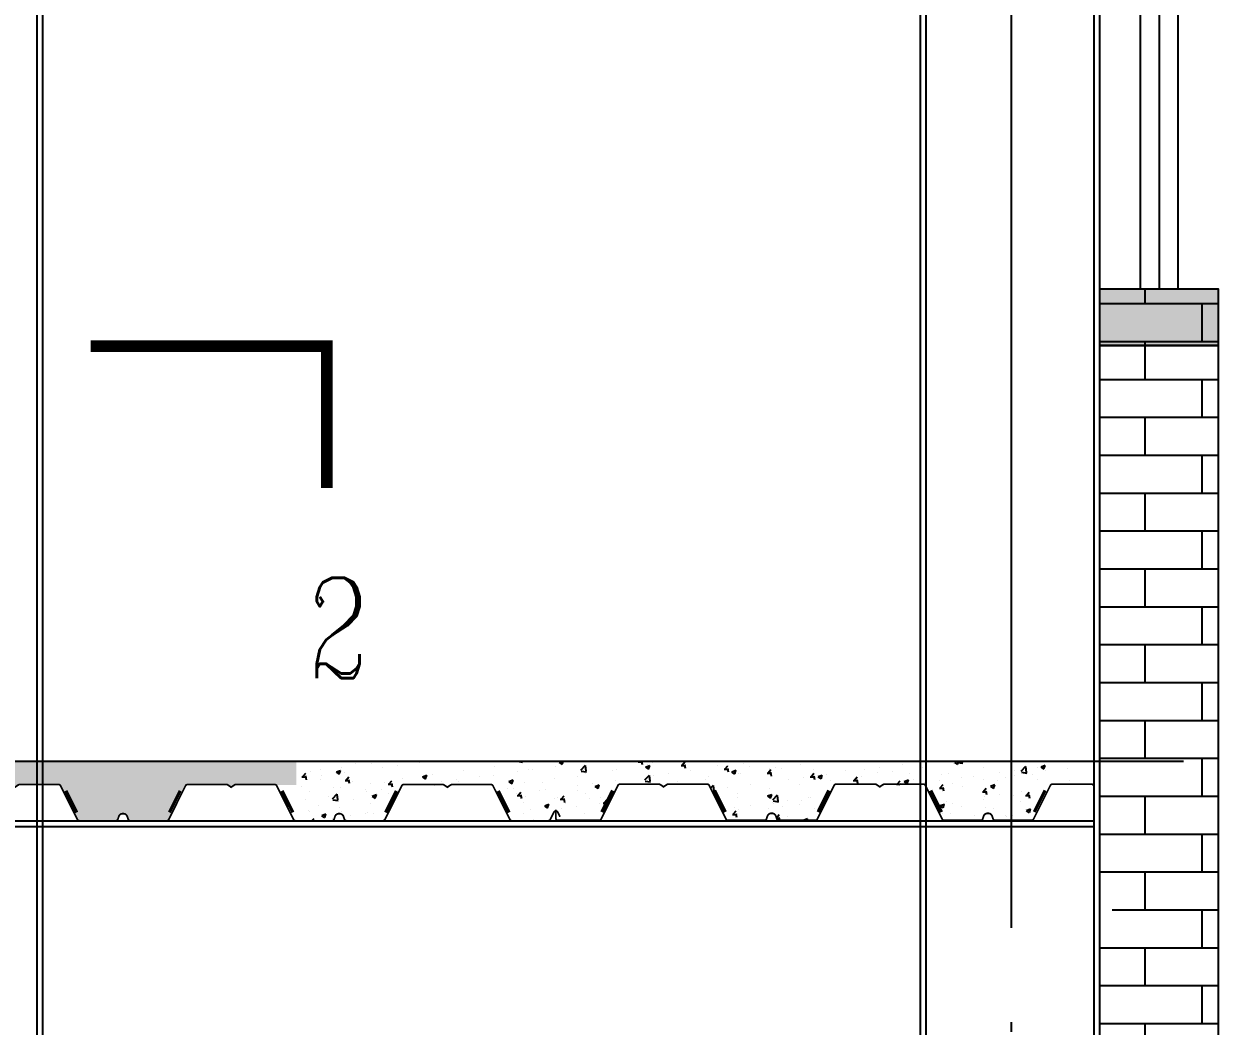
# Model space of a CAD drawing. Extents: x -89996 to 1006241, y -2176 to 440573.
# Drawn here: x 788530 to 791057, y 257156 to 259276 of the extents above; entities that cross this region are included whole.
import ezdxf

# ---------------------------------------------------------------- set-up
doc = ezdxf.new("R2010")
doc.units = 0
doc.header["$LTSCALE"] = 1000
doc.header["$MEASUREMENT"] = 0
doc.linetypes.add('DOTE', pattern=[2.42, 2, -0.2, 0.02, -0.2])
for name, color, linetype in [('BOLT', 251, 'Continuous'), ('DIM_SYMB', 3, 'Continuous'), ('DOTE', 1, 'DOTE'), ('FZX', 31, 'Continuous'), ('GZ', 50, 'Continuous'), ('MC', 132, 'Continuous'), ('PUB_HATCH', 8, 'Continuous'), ('PUB_TEXT', 7, 'Continuous'), ('PUB_TITLE', 4, 'Continuous'), ('S', 2, 'Continuous')]:
    doc.layers.add(name, color=color, linetype=linetype)
doc.styles.add('_TCH_LABEL', font='COMPLEX', dxfattribs={"bigfont": 'GBCBIG'})

# ---------------------------------------------------------------- blocks, each defined once
blk = doc.blocks.new('A$C0E672D9D')
at = {"layer": 'S', "const_width": 37.5}
blk.add_lwpolyline([(13831, 244), (13831, 64, -0.414214), (13786, 19), (12914, 19, -0.284079), (12873, 44), (12516, 759, 0.284079), (12475, 784), (11646, 784, 0.149964), (11621, 776), (11551, 728), (11481, 776, 0.149964), (11455, 784), (10626, 784, 0.284079), (10586, 759), (10228, 44, -0.284079), (10188, 19), (9416, 19, -0.323165), (9373, 50), (9354, 107, 0.323165), (9269, 169), (9258, 169, 0.323165), (9173, 107), (9154, 50, -0.323165), (9111, 19), (8339, 19, -0.284079), (8298, 44), (7941, 759, 0.284079), (7900, 784), (7071, 784, 0.149964), (7046, 776), (6976, 728), (6906, 776, 0.149964), (6880, 784), (6051, 784, 0.284079), (6011, 759), (5653, 44, -0.284079), (5613, 19), (4841, 19, -0.323165), (4798, 50), (4779, 107, 0.323165), (4694, 169), (4683, 169, 0.323165), (4598, 107), (4579, 50, -0.323165), (4536, 19), (3764, 19, -0.284079), (3723, 44), (3366, 759, 0.284079), (3325, 784), (2496, 784, 0.149964), (2471, 776), (2401, 728), (2331, 776, 0.149964), (2305, 784), (1476, 784, 0.284079), (1436, 759), (1078, 44, -0.284079), (1038, 19), (265, 19, -0.284079), (224, 44), (146, 200, 0.620038), (66, 200), (17, 101)], format="xyb", dxfattribs=at)
at = {"layer": 'S', "const_width": 67.5}
for points in [[(1323, 652), (1094, 195)], [(3479, 652), (3707, 195)], [(5898, 652), (5669, 195)], [(8054, 652), (8282, 195)], [(10473, 652), (10244, 195)], [(12629, 652), (12857, 195)]]:
    blk.add_lwpolyline(points, dxfattribs=at)

msp = doc.modelspace()

# ---------------------------------------------------------------- hatches: boundary and pattern name
h = msp.add_hatch()
h.set_pattern_fill('AR-CONC', color=9, scale=50)
h.set_pattern_definition([(50, (-76199.75, -61050.295), (91.0923345, -7.969543), [9.525, -104.775]), (355, (-76199.75, -61050.295), (-17.621413, 95.528321), [7.62, -83.82]), (100.451, (-76192.16, -61050.96), (73.471251, 87.558344), [8.095, -89.045]), (46.1842, (-76199.75, -61024.9), (135.53952, -21.021164), [14.2875, -157.1625]), (96.6356, (-76188.46, -61026.65), (118.702117, 123.712778), [12.1425, -133.5675]), (351.184, (-76199.75, -61024.9), (118.702303, 123.712559), [11.43, -125.73]), (21, (-76187.05, -61031.245), (75.80744, -51.132759), [9.525, -104.775]), (326, (-76187.05, -61031.245), (30.901014, 92.093983), [7.62, -83.82]), (71.4514, (-76180.735, -61035.51), (106.708245, 40.961429), [8.095, -89.045]), (37.5, (-76199.753, -61050.295), (1.5443016, 42.2775194), [0, -82.804, 0, -85.09, 0, -84.1375]), (7.5, (-76199.753, -61050.295), (33.4098313, 50.0902874), [0, -48.514, 0, -80.899, 0, -32.0675]), (327.5, (-76228.074, -61050.295), (67.7952976, -2.864372), [0, -31.75, 0, -99.06, 0, -131.445]), (317.5, (-76240.774, -61050.295), (74.0645907, 12.7132455), [0, -41.275, 0, -65.786, 0, -93.345])])
edge = h.paths.add_edge_path()
edge.add_arc((788741.37, 257596.08), 9, 354.18243, 450)
edge.add_line((788741.37, 257605.08), (788740.32, 257605.08))
edge.add_arc((788740.32, 257596.08), 9, 90, 161.63608)
edge.add_line((788731.78, 257598.92), (788729.87, 257593.16))
edge.add_arc((788725.6, 257594.58), 4.5, 270, 341.63608, ccw=False)
edge.add_line((788725.6, 257590.08), (788648.38, 257590.08))
edge.add_arc((788648.38, 257594.58), 4.5, 206.56505, 270.02168, ccw=False)
edge.add_line((788644.35, 257592.57), (788608.59, 257664.09))
edge.add_arc((788604.57, 257662.08), 4.5, 26.56505, 90)
edge.add_line((788604.57, 257666.58), (788520.26, 257666.58))
edge.add_line((788520.26, 257666.58), (788512.1, 257661.05))
edge.add_line((788512.1, 257661.05), (788503.94, 257666.58))
edge.add_line((788503.94, 257666.58), (788419.63, 257666.58))
edge.add_arc((788419.63, 257662.08), 4.5, 90, 153.43495)
edge.add_line((788415.6, 257664.09), (788379.84, 257592.57))
edge.add_arc((788375.82, 257594.58), 4.5, 270, 333.43495, ccw=False)
edge.add_line((788375.82, 257590.08), (788190.9, 257590.08))
edge.add_arc((788190.9, 257594.58), 4.5, 206.56505, 270.02278, ccw=False)
edge.add_line((788186.87, 257592.57), (788151.11, 257664.09))
edge.add_arc((788147.08, 257662.08), 4.5, 26.56505, 90)
edge.add_line((788147.08, 257666.58), (788062.78, 257666.58))
edge.add_line((788062.78, 257666.58), (788054.62, 257661.05))
edge.add_line((788054.62, 257661.05), (788046.46, 257666.58))
edge.add_line((788046.46, 257666.58), (787962.15, 257666.58))
edge.add_arc((787962.15, 257662.08), 4.5, 90, 153.43495)
edge.add_line((787958.12, 257664.09), (787922.36, 257592.57))
edge.add_arc((787918.33, 257594.58), 4.5, 270, 333.43495, ccw=False)
edge.add_line((787918.33, 257590.08), (787841.12, 257590.08))
edge.add_arc((787839.77, 257594.38), 4.5, 169.86111, 287.33565, ccw=False)
edge.add_arc((787826.39, 257596.08), 9, 354.18243, 450)
edge.add_line((787826.39, 257605.08), (787825.34, 257605.08))
edge.add_arc((787825.34, 257596.08), 9, 90, 161.63608)
edge.add_line((787816.8, 257598.92), (787814.89, 257593.16))
edge.add_arc((787810.62, 257594.58), 4.5, 270, 341.63608, ccw=False)
edge.add_line((787810.62, 257590.08), (787733.4, 257590.08))
edge.add_arc((787733.4, 257594.58), 4.5, 206.56505, 270.02484, ccw=False)
edge.add_line((787729.37, 257592.57), (787693.61, 257664.09))
edge.add_arc((787689.58, 257662.08), 4.5, 26.56505, 90)
edge.add_line((787689.58, 257666.58), (787605.28, 257666.58))
edge.add_line((787605.28, 257666.58), (787597.12, 257661.05))
edge.add_line((787597.12, 257661.05), (787588.96, 257666.58))
edge.add_line((787588.96, 257666.58), (787504.65, 257666.58))
edge.add_arc((787504.65, 257662.08), 4.5, 90, 153.43495)
edge.add_line((787500.62, 257664.09), (787464.86, 257592.57))
edge.add_arc((787460.83, 257594.58), 4.5, 270, 333.43495, ccw=False)
edge.add_line((787460.83, 257590.08), (787383.62, 257590.08))
edge.add_arc((787382.27, 257594.38), 4.5, 169.86048, 287.33774, ccw=False)
edge.add_arc((787368.89, 257596.08), 9, 354.18243, 450)
edge.add_line((787368.89, 257605.08), (787367.84, 257605.08))
edge.add_arc((787367.84, 257596.08), 9, 90, 161.63608)
edge.add_line((787359.3, 257598.92), (787357.39, 257593.16))
edge.add_arc((787353.12, 257594.58), 4.5, 270, 341.63608, ccw=False)
edge.add_line((787353.12, 257590.08), (787275.9, 257590.08))
edge.add_arc((787275.9, 257594.58), 4.5, 206.56505, 270.02678, ccw=False)
edge.add_line((787271.87, 257592.57), (787236.11, 257664.09))
edge.add_arc((787232.08, 257662.08), 4.5, 26.56505, 90)
edge.add_line((787232.08, 257666.58), (787147.78, 257666.58))
edge.add_line((787147.78, 257666.58), (787139.62, 257661.05))
edge.add_line((787139.62, 257661.05), (787131.46, 257666.58))
edge.add_line((787131.46, 257666.58), (787047.15, 257666.58))
edge.add_arc((787047.15, 257662.08), 4.5, 90, 153.43495)
edge.add_line((787043.12, 257664.09), (787007.36, 257592.57))
edge.add_arc((787003.33, 257594.58), 4.5, 270, 333.43495, ccw=False)
edge.add_line((787003.33, 257590.08), (786818.42, 257590.08))
edge.add_arc((786818.42, 257594.58), 4.5, 206.56505, 270.02849, ccw=False)
edge.add_line((786814.39, 257592.57), (786778.63, 257664.09))
edge.add_arc((786774.6, 257662.08), 4.5, 26.56505, 90)
edge.add_line((786774.6, 257666.58), (786690.3, 257666.58))
edge.add_line((786690.3, 257666.58), (786682.13, 257661.05))
edge.add_line((786682.13, 257661.05), (786673.97, 257666.58))
edge.add_line((786673.97, 257666.58), (786589.67, 257666.58))
edge.add_arc((786589.67, 257662.08), 4.5, 90, 153.43495)
edge.add_line((786585.64, 257664.09), (786549.88, 257592.57))
edge.add_arc((786545.85, 257594.58), 4.5, 270, 333.43495, ccw=False)
edge.add_line((786545.85, 257590.08), (786468.63, 257590.08))
edge.add_arc((786467.29, 257594.38), 4.5, 169.85888, 287.34305, ccw=False)
edge.add_arc((786453.91, 257596.08), 9, 354.18243, 450)
edge.add_line((786453.91, 257605.08), (786452.86, 257605.08))
edge.add_arc((786452.86, 257596.08), 9, 90, 161.63608)
edge.add_line((786444.32, 257598.92), (786442.41, 257593.16))
edge.add_arc((786438.14, 257594.58), 4.5, 270, 341.63608, ccw=False)
edge.add_line((786438.14, 257590.08), (786360.92, 257590.08))
edge.add_arc((786360.92, 257594.58), 4.5, 206.56505, 270.03176, ccw=False)
edge.add_line((786356.89, 257592.57), (786321.13, 257664.09))
edge.add_arc((786317.1, 257662.08), 4.5, 26.56505, 90)
edge.add_line((786317.1, 257666.58), (786232.8, 257666.58))
edge.add_line((786232.8, 257666.58), (786224.63, 257661.05))
edge.add_line((786224.63, 257661.05), (786216.47, 257666.58))
edge.add_line((786216.47, 257666.58), (786132.17, 257666.58))
edge.add_arc((786132.17, 257662.08), 4.5, 90, 153.43495)
edge.add_line((786128.14, 257664.09), (786092.38, 257592.57))
edge.add_arc((786088.35, 257594.58), 4.5, 270, 333.43495, ccw=False)
edge.add_line((786088.35, 257590.08), (786011.13, 257590.08))
edge.add_arc((786009.79, 257594.38), 4.5, 169.85783, 287.3465, ccw=False)
edge.add_arc((785996.41, 257596.08), 9, 354.18243, 450)
edge.add_line((785996.41, 257605.08), (785995.36, 257605.08))
edge.add_arc((785995.36, 257596.08), 9, 90, 161.63608)
edge.add_line((785986.82, 257598.92), (785984.91, 257593.16))
edge.add_arc((785980.64, 257594.58), 4.5, 270, 341.63608, ccw=False)
edge.add_line((785980.64, 257590.08), (785903.42, 257590.08))
edge.add_arc((785903.42, 257594.58), 4.5, 206.56505, 270.03502, ccw=False)
edge.add_line((785899.39, 257592.57), (785863.63, 257664.09))
edge.add_arc((785859.6, 257662.08), 4.5, 26.56505, 90)
edge.add_line((785859.6, 257666.58), (785775.3, 257666.58))
edge.add_line((785775.3, 257666.58), (785767.13, 257661.05))
edge.add_line((785767.13, 257661.05), (785758.97, 257666.58))
edge.add_line((785758.97, 257666.58), (785674.67, 257666.58))
edge.add_arc((785674.67, 257662.08), 4.5, 90, 153.43495)
edge.add_line((785670.64, 257664.09), (785634.88, 257592.57))
edge.add_arc((785630.85, 257594.58), 4.5, 270, 333.43495, ccw=False)
edge.add_line((785630.85, 257590.08), (785445.94, 257590.08))
edge.add_arc((785445.93, 257594.58), 4.5, 206.56505, 270.038, ccw=False)
edge.add_line((785441.91, 257592.57), (785406.15, 257664.09))
edge.add_arc((785402.12, 257662.08), 4.5, 26.56505, 90)
edge.add_line((785402.12, 257666.58), (785317.81, 257666.58))
edge.add_line((785317.81, 257666.58), (785309.65, 257661.05))
edge.add_line((785309.65, 257661.05), (785301.49, 257666.58))
edge.add_line((785301.49, 257666.58), (785217.18, 257666.58))
edge.add_arc((785217.18, 257662.08), 4.5, 90, 153.43495)
edge.add_line((785213.16, 257664.09), (785177.4, 257592.57))
edge.add_arc((785173.37, 257594.58), 4.5, 270, 333.43495, ccw=False)
edge.add_line((785173.37, 257590.08), (785096.15, 257590.08))
edge.add_arc((785094.81, 257594.38), 4.5, 169.85496, 287.356, ccw=False)
edge.add_arc((785081.43, 257596.08), 9, 354.18243, 450)
edge.add_line((785081.43, 257605.08), (785080.38, 257605.08))
edge.add_arc((785080.38, 257596.08), 9, 90, 161.63608)
edge.add_line((785071.84, 257598.92), (785069.93, 257593.16))
edge.add_arc((785065.66, 257594.58), 4.5, 270, 341.63608, ccw=False)
edge.add_line((785065.66, 257590.08), (784988.44, 257590.08))
edge.add_arc((784988.43, 257594.58), 4.5, 206.56505, 270.04405, ccw=False)
edge.add_line((784984.41, 257592.57), (784948.65, 257664.09))
edge.add_arc((784944.62, 257662.08), 4.5, 26.56505, 90)
edge.add_line((784944.62, 257666.58), (784860.31, 257666.58))
edge.add_line((784860.31, 257666.58), (784852.15, 257661.05))
edge.add_line((784852.15, 257661.05), (784843.99, 257666.58))
edge.add_line((784843.99, 257666.58), (784759.68, 257666.58))
edge.add_arc((784759.68, 257662.08), 4.5, 90, 153.43495)
edge.add_line((784755.66, 257664.09), (784719.9, 257592.57))
edge.add_arc((784715.87, 257594.58), 4.5, 270, 333.43495, ccw=False)
edge.add_line((784715.87, 257590.08), (784638.65, 257590.08))
edge.add_arc((784637.31, 257594.38), 4.5, 169.85291, 287.36279, ccw=False)
edge.add_arc((784623.93, 257596.08), 9, 354.18243, 450)
edge.add_line((784623.93, 257605.08), (784622.88, 257605.08))
edge.add_arc((784622.88, 257596.08), 9, 90, 161.63608)
edge.add_line((784614.34, 257598.92), (784612.43, 257593.16))
edge.add_arc((784608.16, 257594.58), 4.5, 270, 341.63608, ccw=False)
edge.add_line((784608.16, 257590.08), (784530.94, 257590.08))
edge.add_arc((784530.93, 257594.58), 4.5, 206.56505, 270.05057, ccw=False)
edge.add_line((784526.91, 257592.57), (784491.15, 257664.09))
edge.add_arc((784487.12, 257662.08), 4.5, 26.56505, 90)
edge.add_line((784487.12, 257666.58), (784402.81, 257666.58))
edge.add_line((784402.81, 257666.58), (784394.65, 257661.05))
edge.add_line((784394.65, 257661.05), (784386.49, 257666.58))
edge.add_line((784386.49, 257666.58), (784302.18, 257666.58))
edge.add_arc((784302.18, 257662.08), 4.5, 90, 153.43495)
edge.add_line((784298.16, 257664.09), (784262.4, 257592.57))
edge.add_arc((784258.37, 257594.58), 4.5, 270, 333.43495, ccw=False)
edge.add_line((784258.37, 257590.08), (784154.44, 257589.98))
edge.add_line((784154.44, 257589.98), (784154.8, 257590.69))
edge.add_arc((784150.78, 257592.71), 4.5, 270, 333.43495, ccw=False)
edge.add_line((784150.78, 257588.21), (784073.45, 257588.21))
edge.add_arc((784073.45, 257592.71), 4.5, 206.56505, 270.01855, ccw=False)
edge.add_line((784069.43, 257590.69), (784033.67, 257662.22))
edge.add_arc((784029.64, 257660.21), 4.5, 26.56505, 90)
edge.add_line((784029.64, 257664.71), (783945.33, 257664.71))
edge.add_line((783945.33, 257664.71), (783937.17, 257659.18))
edge.add_line((783937.17, 257659.18), (783929.01, 257664.71))
edge.add_line((783929.01, 257664.71), (783844.7, 257664.71))
edge.add_arc((783844.7, 257660.21), 4.5, 90, 153.43495)
edge.add_line((783840.68, 257662.22), (783804.92, 257590.69))
edge.add_arc((783800.89, 257592.71), 4.5, 270, 333.43495, ccw=False)
edge.add_line((783800.89, 257588.21), (783723.67, 257588.21))
edge.add_arc((783722.33, 257592.5), 4.5, 169.86213, 287.3323, ccw=False)
edge.add_arc((783708.95, 257594.21), 9, 354.18243, 450)
edge.add_line((783708.95, 257603.21), (783707.9, 257603.21))
edge.add_arc((783707.9, 257594.21), 9, 90, 161.63608)
edge.add_line((783699.35, 257597.04), (783697.44, 257591.29))
edge.add_arc((783693.17, 257592.71), 4.5, 270, 341.63608, ccw=False)
edge.add_line((783693.17, 257588.21), (783615.95, 257588.21))
edge.add_arc((783615.95, 257592.71), 4.5, 206.56505, 270.02246, ccw=False)
edge.add_line((783611.93, 257590.69), (783576.17, 257662.22))
edge.add_arc((783572.14, 257660.21), 4.5, 26.56505, 90)
edge.add_line((783572.14, 257664.71), (783487.83, 257664.71))
edge.add_line((783487.83, 257664.71), (783479.67, 257659.18))
edge.add_line((783479.67, 257659.18), (783471.51, 257664.71))
edge.add_line((783471.51, 257664.71), (783387.2, 257664.71))
edge.add_arc((783387.2, 257660.21), 4.5, 90, 153.43495)
edge.add_line((783383.18, 257662.22), (783347.42, 257590.69))
edge.add_arc((783343.39, 257592.71), 4.5, 270, 333.43495, ccw=False)
edge.add_line((783343.39, 257588.21), (783266.17, 257588.21))
edge.add_arc((783264.83, 257592.5), 4.5, 169.86033, 287.33825, ccw=False)
edge.add_arc((783251.45, 257594.21), 9, 354.18243, 450)
edge.add_line((783251.45, 257603.21), (783250.4, 257603.21))
edge.add_arc((783250.4, 257594.21), 9, 90, 161.63608)
edge.add_line((783241.85, 257597.04), (783239.94, 257591.29))
edge.add_arc((783235.67, 257592.71), 4.5, 270, 341.63608, ccw=False)
edge.add_line((783235.67, 257588.21), (783158.45, 257588.21))
edge.add_arc((783158.45, 257592.71), 4.5, 206.56505, 270.02844, ccw=False)
edge.add_line((783154.43, 257590.69), (783118.67, 257662.22))
edge.add_arc((783114.64, 257660.21), 4.5, 26.56505, 90)
edge.add_line((783114.64, 257664.71), (783030.33, 257664.71))
edge.add_line((783030.33, 257664.71), (783022.17, 257659.18))
edge.add_line((783022.17, 257659.18), (783014.01, 257664.71))
edge.add_line((783014.01, 257664.71), (782929.7, 257664.71))
edge.add_arc((782929.7, 257660.21), 4.5, 90, 153.43495)
edge.add_line((782925.68, 257662.22), (782889.92, 257590.69))
edge.add_arc((782885.89, 257592.71), 4.5, 270, 333.43495, ccw=False)
edge.add_line((782885.89, 257588.21), (782798.67, 257588.21))
edge.add_arc((782798.67, 257592.71), 4.5, 180, 270.03571, ccw=False)
edge.add_line((782794.17, 257592.71), (782794.17, 257610.71))
edge.add_arc((782794.16, 257606.21), 4.5, 89.83398, 153.43495)
edge.add_line((782790.13, 257608.22), (782782.31, 257592.57))
edge.add_arc((782778.28, 257594.58), 4.5, 270, 333.43495, ccw=False)
edge.add_line((782778.28, 257590.08), (782700.97, 257590.08))
edge.add_arc((782700.96, 257594.58), 4.5, 206.56505, 270.12395, ccw=False)
edge.add_line((782696.93, 257592.57), (782661.17, 257664.09))
edge.add_arc((782657.15, 257662.08), 4.5, 26.56505, 90)
edge.add_line((782657.15, 257666.58), (782572.84, 257666.58))
edge.add_line((782572.84, 257666.58), (782564.68, 257661.05))
edge.add_line((782564.68, 257661.05), (782556.52, 257666.58))
edge.add_line((782556.52, 257666.58), (782472.21, 257666.58))
edge.add_arc((782472.21, 257662.08), 4.5, 90, 153.43495)
edge.add_line((782468.18, 257664.09), (782432.42, 257592.57))
edge.add_arc((782428.4, 257594.58), 4.5, 270, 333.43495, ccw=False)
edge.add_line((782428.4, 257590.08), (782351.19, 257590.08))
edge.add_arc((782349.83, 257594.37), 4.5, 169.81168, 287.49904, ccw=False)
edge.add_arc((782336.45, 257596.08), 9, 354.18243, 450)
edge.add_line((782336.45, 257605.08), (782335.4, 257605.08))
edge.add_arc((782335.4, 257596.08), 9, 90, 161.63608)
edge.add_line((782326.86, 257598.92), (782324.95, 257593.16))
edge.add_arc((782320.68, 257594.58), 4.5, 270, 341.63608, ccw=False)
edge.add_line((782320.68, 257590.08), (782243.47, 257590.08))
edge.add_arc((782243.46, 257594.58), 4.5, 206.56505, 270.19462, ccw=False)
edge.add_line((782239.43, 257592.57), (782203.67, 257664.09))
edge.add_arc((782199.65, 257662.08), 4.5, 26.56505, 90)
edge.add_line((782199.65, 257666.58), (782115.34, 257666.58))
edge.add_line((782115.34, 257666.58), (782107.18, 257661.05))
edge.add_line((782107.18, 257661.05), (782099.02, 257666.58))
edge.add_line((782099.02, 257666.58), (782014.71, 257666.58))
edge.add_arc((782014.71, 257662.08), 4.5, 90, 153.43495)
edge.add_line((782010.68, 257664.09), (781974.92, 257592.57))
edge.add_arc((781970.9, 257594.58), 4.5, 270, 333.43495, ccw=False)
edge.add_line((781970.9, 257590.08), (781893.7, 257590.08))
edge.add_arc((781892.33, 257594.37), 4.5, 169.75327, 287.69178, ccw=False)
edge.add_arc((781878.95, 257596.08), 9, 354.18243, 450)
edge.add_line((781878.95, 257605.08), (781877.9, 257605.08))
edge.add_arc((781877.9, 257596.08), 9, 90, 161.63608)
edge.add_line((781869.36, 257598.92), (781867.45, 257593.16))
edge.add_arc((781863.18, 257594.58), 4.5, 270, 341.63608, ccw=False)
edge.add_line((781863.18, 257590.08), (781785.99, 257590.08))
edge.add_arc((781785.96, 257594.58), 4.5, 206.56505, 270.45263, ccw=False)
edge.add_line((781781.93, 257592.57), (781746.17, 257664.09))
edge.add_arc((781742.15, 257662.08), 4.5, 26.56505, 90)
edge.add_line((781742.15, 257666.58), (781657.84, 257666.58))
edge.add_line((781657.84, 257666.58), (781649.68, 257661.05))
edge.add_line((781649.68, 257661.05), (781641.52, 257666.58))
edge.add_line((781641.52, 257666.58), (781557.21, 257666.58))
edge.add_arc((782553.94, 257072.54), 1160.33, 149.20553, 153.47363)
edge.add_line((781515.76, 257590.75), (781421.75, 257590.15))
edge.add_line((781421.75, 257590.15), (781421.75, 257715.83))
edge.add_line((781421.75, 257715.83), (789106.27, 257715.83))
edge.add_line((789106.27, 257715.83), (789106.27, 257666.58))
edge.add_line((789106.27, 257666.58), (788977.76, 257666.58))
edge.add_line((788977.76, 257666.58), (788969.6, 257661.05))
edge.add_line((788969.6, 257661.05), (788961.44, 257666.58))
edge.add_line((788961.44, 257666.58), (788877.13, 257666.58))
edge.add_arc((788877.13, 257662.08), 4.5, 90, 153.43495)
edge.add_line((788873.1, 257664.09), (788837.34, 257592.57))
edge.add_arc((788833.32, 257594.58), 4.5, 270, 333.43495, ccw=False)
edge.add_line((788833.32, 257590.08), (788756.1, 257590.08))
edge.add_arc((788754.76, 257594.38), 4.5, 169.86214, 287.33226, ccw=False)
at = {"layer": 'BOLT'}
h = msp.add_hatch(dxfattribs=at)
h.set_pattern_fill('AR-BRSTD', color=256, scale=100)
h.set_pattern_definition([(0, (176596.9, -233125.9), (0, 80.138549), []), (90, (176596.9, -233125.9), (-120.1928, 80.138549), [80.13855, -80.13854])])
h.paths.add_polyline_path([(791056.63, 256455.83), (790806.63, 256455.83), (790806.63, 257397.07), (790832.5, 257397.07), (790832.5, 257417.07), (791046.63, 257417.07), (791046.63, 257567.07), (791056.63, 257567.07)])
h.paths.add_polyline_path([(791056.63, 257567.07), (791046.63, 257567.07), (791046.63, 257417.07), (790806.63, 257417.07), (790806.63, 258715.83), (791056.63, 258715.83)])
h = msp.add_hatch(color=256, dxfattribs=at)
h.dxf.hatch_style = 1
h.paths.add_polyline_path([(791056.63, 258715.83), (790806.63, 258715.83), (790806.63, 258595.83), (791056.63, 258595.83)])

# ---------------------------------------------------------------- linework, layer by layer
at = {"color": 9, "linetype": 'Continuous'}
for p, q in [((789157.94, 257698.2, -0.52), (789157.94, 257698.2, -0.52)), ((789201.28, 257703.68, -0.52), (789201.28, 257703.68, -0.52)), ((789232, 257710.91, -0.52), (789232, 257710.91, -0.52)), ((789265.43, 257711.81, -0.52), (789265.43, 257711.81, -0.52)), ((789287.46, 257702.59, -0.52), (789287.46, 257702.59, -0.52)), ((789319.26, 257706.77, -0.52), (789319.26, 257706.77, -0.52)), ((789367.36, 257713.1, -0.52), (789367.36, 257713.1, -0.52)), ((789525.17, 257705.65, -0.52), (789525.17, 257705.65, -0.52)), ((789574.22, 257716.37, -0.52), (789584.5, 257714.78, -0.52)), ((789590.37, 257714.59, -0.52), (789590.37, 257714.59, -0.52)), ((789597.08, 257698.7, -0.52), (789597.08, 257698.7, -0.52)), ((789606.04, 257698.84, -0.52), (789606.04, 257698.84, -0.52)), ((789654.14, 257705.17, -0.52), (789654.14, 257705.17, -0.52)), ((789662.28, 257713.9, -0.52), (789668.59, 257709.64, -0.52)), ((789662.59, 257714.46, -0.52), (789667.55, 257716.36, -0.52)), ((789668.87, 257710.01, -0.52), (789671, 257716.36, -0.52)), ((789671.15, 257711.42, -0.52), (789671.15, 257711.42, -0.52)), ((789707.92, 257697.94, -0.52), (789717.81, 257708.25, -0.52)), ((789719.45, 257695.39, -0.52), (789718.04, 257707.45, -0.52)), ((789734.35, 257715.73, -0.52), (789734.35, 257715.73, -0.52)), ((789784.14, 257698.91, -0.52), (789784.14, 257698.91, -0.52)), ((789793.08, 257716.15, -0.52), (789793.08, 257716.15, -0.52)), ((789829.24, 257715.53, -0.52), (789836.83, 257714.87, -0.52)), ((789831.02, 257715.73, -0.52), (789831.52, 257716.33, -0.52)), ((789838.67, 257709.1, -0.52), (789837.34, 257716.33, -0.52)), ((789844.79, 257703.73, -0.52), (789851.11, 257699.47, -0.52)), ((789845.11, 257704.28, -0.52), (789854, 257707.7, -0.52)), ((789848.29, 257707.04, -0.52), (789848.29, 257707.04, -0.52)), ((789849.71, 257708.96, -0.52), (789849.71, 257708.96, -0.52)), ((789851.38, 257699.84, -0.52), (789853.96, 257707.52, -0.52)), ((789860.87, 257713.29, -0.52), (789860.87, 257713.29, -0.52)), ((789920.33, 257707.56, -0.52), (789927.92, 257706.9, -0.52)), ((789922.11, 257707.76, -0.52), (789928.23, 257715.06, -0.52)), ((789929.76, 257701.13, -0.52), (789928.29, 257709.09, -0.52)), ((789928.67, 257710.42, -0.52), (789928.67, 257710.42, -0.52)), ((789996.46, 257707.56, -0.52), (789996.46, 257707.56, -0.52)), ((790011.42, 257699.59, -0.52), (790019.01, 257698.93, -0.52)), ((790013.2, 257699.79, -0.52), (790019.33, 257707.09, -0.52)), ((790020.85, 257693.16, -0.52), (790019.39, 257701.12, -0.52)), ((790021.14, 257707.79, -0.52), (790021.14, 257707.79, -0.52)), ((790027.62, 257694.11, -0.52), (790036.51, 257697.53, -0.52)), ((790033.9, 257689.67, -0.52), (790036.47, 257697.35, -0.52)), ((790052.93, 257711.98, -0.52), (790052.93, 257711.98, -0.52)), ((790064.26, 257704.69, -0.52), (790064.26, 257704.69, -0.52)), ((790104.3, 257691.82, -0.52), (790110.42, 257699.12, -0.52)), ((790108.03, 257700.88, -0.52), (790108.03, 257700.88, -0.52)), ((790120.4, 257702.65, -0.52), (790120.4, 257702.65, -0.52)), ((790132.06, 257701.83, -0.52), (790132.06, 257701.83, -0.52)), ((790173.23, 257709.82, -0.52), (790173.23, 257709.82, -0.52)), ((790194.47, 257715.37, -0.52), (790194.47, 257715.37, -0.52)), ((790199.85, 257698.97, -0.52), (790199.85, 257698.97, -0.52)), ((790307.93, 257699.86, -0.52), (790307.93, 257699.86, -0.52)), ((790339.72, 257704.04, -0.52), (790339.72, 257704.04, -0.52)), ((790387.82, 257710.38, -0.52), (790387.82, 257710.38, -0.52)), ((790431.16, 257702.27, -0.52), (790431.16, 257702.27, -0.52)), ((790497.12, 257711.79, -0.52), (790497.12, 257711.79, -0.52)), ((790499.05, 257714.18, -0.52), (790505.36, 257709.92, -0.52)), ((790499.36, 257714.73, -0.52), (790503.25, 257716.23, -0.52)), ((790505.14, 257714.12, -0.52), (790516.44, 257712.37, -0.52)), ((790505.64, 257710.29, -0.52), (790507.63, 257716.23, -0.52)), ((790515.85, 257713.99, -0.52), (790515.59, 257716.22, -0.52)), ((790559.55, 257703.16, -0.52), (790559.55, 257703.16, -0.52)), ((790633.61, 257715.87, -0.52), (790633.61, 257715.87, -0.52)), ((790639.86, 257695.52, -0.52), (790649.75, 257705.83, -0.52)), ((790651.39, 257692.97, -0.52), (790649.98, 257705.03, -0.52)), ((790674.61, 257702.44, -0.52), (790674.61, 257702.44, -0.52)), ((790681.56, 257704.01, -0.52), (790687.88, 257699.75, -0.52)), ((790681.88, 257704.56, -0.52), (790690.77, 257707.97, -0.52)), ((790688.15, 257700.12, -0.52), (790690.73, 257707.79, -0.52)), ((790738.11, 257700.7, -0.52), (790738.11, 257700.7, -0.52)), ((789118.12, 257683.76, -0.52), (789125.71, 257683.09, -0.52)), ((789119.9, 257683.96, -0.52), (789126.02, 257691.25, -0.52)), ((789127.56, 257677.33, -0.52), (789126.09, 257685.29, -0.52)), ((789127.36, 257681.51, -0.52), (789127.36, 257681.51, -0.52)), ((789136.08, 257694.74, -0.52), (789136.08, 257694.74, -0.52)), ((789158.19, 257677.03, -0.52), (789158.19, 257677.03, -0.52)), ((789159.16, 257685.69, -0.52), (789159.16, 257685.69, -0.52)), ((789190.54, 257693.29, -0.52), (789196.85, 257689.02, -0.52)), ((789190.85, 257693.84, -0.52), (789199.74, 257697.25, -0.52)), ((789197.13, 257689.39, -0.52), (789199.7, 257697.07, -0.52)), ((789207.26, 257692.03, -0.52), (789207.26, 257692.03, -0.52)), ((789209.22, 257675.79, -0.52), (789216.81, 257675.12, -0.52)), ((789210.99, 257675.99, -0.52), (789217.12, 257683.29, -0.52)), ((789218.65, 257669.36, -0.52), (789217.18, 257677.32, -0.52)), ((789225.99, 257674.17, -0.52), (789225.99, 257674.17, -0.52)), ((789302.09, 257668.02, -0.52), (789308.21, 257675.32, -0.52)), ((789329.85, 257679.05, -0.52), (789329.85, 257679.05, -0.52)), ((789373.05, 257683.11, -0.52), (789379.37, 257678.85, -0.52)), ((789373.37, 257683.67, -0.52), (789382.26, 257687.08, -0.52)), ((789379.64, 257679.22, -0.52), (789382.22, 257686.9, -0.52)), ((789395.05, 257688, -0.52), (789395.05, 257688, -0.52)), ((789414.15, 257673.57, -0.52), (789414.15, 257673.57, -0.52)), ((789445.95, 257677.76, -0.52), (789445.95, 257677.76, -0.52)), ((789448.95, 257673.28, -0.52), (789448.95, 257673.28, -0.52)), ((789459.2, 257696.13, -0.52), (789459.2, 257696.13, -0.52)), ((789494.04, 257684.09, -0.52), (789494.04, 257684.09, -0.52)), ((789523.02, 257685.99, -0.52), (789523.02, 257685.99, -0.52)), ((789555.57, 257672.94, -0.52), (789561.88, 257668.68, -0.52)), ((789555.88, 257673.49, -0.52), (789564.77, 257676.91, -0.52)), ((789562.16, 257669.05, -0.52), (789564.73, 257676.73, -0.52)), ((789574.25, 257694.65, -0.52), (789574.25, 257694.65, -0.52)), ((789588.83, 257672.31, -0.52), (789588.83, 257672.31, -0.52)), ((789652.98, 257680.44, -0.52), (789652.98, 257680.44, -0.52)), ((789701.58, 257683.53, -0.52), (789701.58, 257683.53, -0.52)), ((789708.74, 257695.51, -0.52), (789720.04, 257693.76, -0.52)), ((789718.94, 257689.97, -0.52), (789718.94, 257689.97, -0.52)), ((789775.64, 257696.24, -0.52), (789775.64, 257696.24, -0.52)), ((789780.83, 257676.16, -0.52), (789780.83, 257676.16, -0.52)), ((789843.46, 257676.92, -0.52), (789853.35, 257687.23, -0.52)), ((789844.28, 257674.49, -0.52), (789855.58, 257672.74, -0.52)), ((789854.99, 257674.37, -0.52), (789853.58, 257686.43, -0.52)), ((789861.04, 257686.72, -0.52), (789861.04, 257686.72, -0.52)), ((789892.83, 257690.9, -0.52), (789892.83, 257690.9, -0.52)), ((789912.71, 257674.28, -0.52), (789912.71, 257674.28, -0.52)), ((789940.93, 257697.23, -0.52), (789940.93, 257697.23, -0.52)), ((789972.27, 257677.23, -0.52), (789972.27, 257677.23, -0.52)), ((789977.92, 257683.22, -0.52), (789977.92, 257683.22, -0.52)), ((790027.31, 257693.56, -0.52), (790033.62, 257689.3, -0.52)), ((790042.07, 257691.35, -0.52), (790042.07, 257691.35, -0.52)), ((790046.34, 257689.94, -0.52), (790046.34, 257689.94, -0.52)), ((790102.51, 257691.62, -0.52), (790110.11, 257690.96, -0.52)), ((790111.95, 257685.19, -0.52), (790110.48, 257693.15, -0.52)), ((790147.83, 257678.78, -0.52), (790147.83, 257678.78, -0.52)), ((790179.62, 257682.97, -0.52), (790179.62, 257682.97, -0.52)), ((790193.61, 257683.65, -0.52), (790201.2, 257682.99, -0.52)), ((790195.39, 257683.85, -0.52), (790201.51, 257691.15, -0.52)), ((790203.04, 257677.22, -0.52), (790201.57, 257685.18, -0.52)), ((790209.82, 257683.39, -0.52), (790216.14, 257679.13, -0.52)), ((790210.14, 257683.94, -0.52), (790219.03, 257687.36, -0.52)), ((790216.41, 257679.5, -0.52), (790218.99, 257687.17, -0.52)), ((790227.72, 257689.3, -0.52), (790227.72, 257689.3, -0.52)), ((790235.84, 257675.67, -0.52), (790235.84, 257675.67, -0.52)), ((790267.65, 257696.1, -0.52), (790267.65, 257696.1, -0.52)), ((790284.7, 257675.68, -0.52), (790292.29, 257675.02, -0.52)), ((790286.48, 257675.88, -0.52), (790292.6, 257683.18, -0.52)), ((790294.13, 257669.25, -0.52), (790292.66, 257677.21, -0.52)), ((790301.8, 257685.19, -0.52), (790301.8, 257685.19, -0.52)), ((790335.44, 257693.24, -0.52), (790335.44, 257693.24, -0.52)), ((790367.01, 257694.14, -0.52), (790367.01, 257694.14, -0.52)), ((790377.57, 257667.91, -0.52), (790383.69, 257675.21, -0.52)), ((790392.34, 257673.22, -0.52), (790398.65, 257668.96, -0.52)), ((790392.65, 257673.77, -0.52), (790401.55, 257677.18, -0.52)), ((790398.93, 257669.33, -0.52), (790401.5, 257677, -0.52)), ((790403.24, 257690.37, -0.52), (790403.24, 257690.37, -0.52)), ((790411.42, 257677.73, -0.52), (790411.42, 257677.73, -0.52)), ((790466.41, 257675.03, -0.52), (790466.41, 257675.03, -0.52)), ((790471.03, 257687.51, -0.52), (790471.03, 257687.51, -0.52)), ((790485.48, 257690.44, -0.52), (790485.48, 257690.44, -0.52)), ((790514.51, 257681.36, -0.52), (790514.51, 257681.36, -0.52)), ((790538.83, 257684.64, -0.52), (790538.83, 257684.64, -0.52)), ((790560.78, 257678.45, -0.52), (790560.78, 257678.45, -0.52)), ((790589.98, 257675.27, -0.52), (790589.98, 257675.27, -0.52)), ((790594.71, 257691.92, -0.52), (790594.71, 257691.92, -0.52)), ((790606.62, 257681.78, -0.52), (790606.62, 257681.78, -0.52)), ((790624.93, 257686.58, -0.52), (790624.93, 257686.58, -0.52)), ((790626.51, 257696.11, -0.52), (790626.51, 257696.11, -0.52)), ((790640.68, 257693.1, -0.52), (790651.98, 257691.34, -0.52)), ((790664.04, 257687.98, -0.52), (790664.04, 257687.98, -0.52)), ((790674.42, 257678.91, -0.52), (790674.42, 257678.91, -0.52)), ((790690.89, 257696.11, -0.52), (790690.89, 257696.11, -0.52)), ((790742.21, 257676.05, -0.52), (790742.21, 257676.05, -0.52)), ((789117.17, 257662.84, -0.52), (789117.17, 257662.84, -0.52)), ((789134.53, 257652.46, -0.52), (789134.53, 257652.46, -0.52)), ((789182.6, 257637.29, -0.52), (789192.49, 257647.6, -0.52)), ((789184.97, 257659.97, -0.52), (789184.97, 257659.97, -0.52)), ((789194.13, 257634.74, -0.52), (789192.72, 257646.8, -0.52)), ((789199.74, 257661.4, -0.52), (789199.74, 257661.4, -0.52)), ((789252.76, 257657.11, -0.52), (789252.76, 257657.11, -0.52)), ((789254.05, 257652.5, -0.52), (789254.05, 257652.5, -0.52)), ((789263.89, 257669.53, -0.52), (789263.89, 257669.53, -0.52)), ((789285.85, 257656.68, -0.52), (789285.85, 257656.68, -0.52)), ((789293.78, 257671.31, -0.52), (789293.78, 257671.31, -0.52)), ((789300.31, 257667.82, -0.52), (789307.9, 257667.15, -0.52)), ((789300.82, 257647.85, -0.52), (789300.82, 257647.85, -0.52)), ((789309.74, 257661.39, -0.52), (789308.27, 257669.35, -0.52)), ((789320.56, 257654.25, -0.52), (789320.56, 257654.25, -0.52)), ((789361.58, 257668.44, -0.52), (789361.58, 257668.44, -0.52)), ((789398.72, 257666.65, -0.52), (789399.3, 257667.35, -0.52)), ((789429.37, 257665.58, -0.52), (789429.37, 257665.58, -0.52)), ((789523.62, 257663.37, -0.52), (789523.62, 257663.37, -0.52)), ((789553.45, 257658.11, -0.52), (789553.45, 257658.11, -0.52)), ((789564.96, 257659.85, -0.52), (789564.96, 257659.85, -0.52)), ((789572.63, 257648.75, -0.52), (789572.63, 257648.75, -0.52)), ((789575.36, 257644.11, -0.52), (789581.49, 257651.41, -0.52)), ((789620.73, 257655.08, -0.52), (789620.73, 257655.08, -0.52)), ((789627.51, 257670.82, -0.52), (789627.51, 257670.82, -0.52)), ((789632.76, 257656.98, -0.52), (789632.76, 257656.98, -0.52)), ((789700.55, 257654.12, -0.52), (789700.55, 257654.12, -0.52)), ((789700.94, 257665.64, -0.52), (789700.94, 257665.64, -0.52)), ((789717.39, 257647.69, -0.52), (789717.39, 257647.69, -0.52)), ((789732.73, 257669.82, -0.52), (789732.73, 257669.82, -0.52)), ((789738.08, 257662.77, -0.52), (789744.4, 257658.51, -0.52)), ((789738.4, 257663.32, -0.52), (789747.29, 257666.74, -0.52)), ((789744.67, 257658.88, -0.52), (789747.25, 257666.56, -0.52)), ((789768.35, 257651.25, -0.52), (789768.35, 257651.25, -0.52)), ((789782.6, 257656.63, -0.52), (789782.6, 257656.63, -0.52)), ((789982.66, 257659.72, -0.52), (789988.89, 257666.2, -0.52)), ((789986.29, 257652.47, -0.52), (789991.11, 257651.72, -0.52)), ((789987.73, 257657.7, -0.52), (789987.73, 257657.7, -0.52)), ((789990.53, 257653.34, -0.52), (789989.12, 257665.41, -0.52)), ((790019.52, 257661.89, -0.52), (790019.52, 257661.89, -0.52)), ((790040.52, 257649.08, -0.52), (790040.52, 257649.08, -0.52)), ((790067.62, 257668.22, -0.52), (790067.62, 257668.22, -0.52)), ((790106.48, 257658.6, -0.52), (790106.48, 257658.6, -0.52)), ((790171.69, 257667.54, -0.52), (790171.69, 257667.54, -0.52)), ((790337.35, 257665.02, -0.52), (790337.35, 257665.02, -0.52)), ((790375.79, 257667.71, -0.52), (790383.38, 257667.05, -0.52)), ((790384.23, 257666.65, -0.52), (790383.75, 257669.24, -0.52)), ((790434.62, 257670.84, -0.52), (790434.62, 257670.84, -0.52)), ((790466.88, 257659.74, -0.52), (790474.47, 257659.08, -0.52)), ((790468.66, 257659.94, -0.52), (790474.79, 257667.24, -0.52)), ((790476.31, 257653.3, -0.52), (790474.85, 257661.27, -0.52)), ((790495.57, 257669.51, -0.52), (790495.57, 257669.51, -0.52)), ((790515.91, 257662.56, -0.52), (790515.91, 257662.56, -0.52)), ((790557.98, 257651.77, -0.52), (790565.57, 257651.11, -0.52)), ((790559.76, 257651.97, -0.52), (790565.88, 257659.27, -0.52)), ((790567.41, 257645.33, -0.52), (790565.94, 257653.3, -0.52)), ((790574.85, 257663.05, -0.52), (790581.17, 257658.79, -0.52)), ((790575.17, 257663.6, -0.52), (790584.06, 257667.01, -0.52)), ((790581.44, 257659.16, -0.52), (790584.02, 257666.83, -0.52)), ((790641.2, 257652.35, -0.52), (790641.2, 257652.35, -0.52)), ((790650.85, 257644, -0.52), (790656.97, 257651.3, -0.52)), ((790689.35, 257653.83, -0.52), (790689.35, 257653.83, -0.52)), ((790753.2, 257667.1, -0.52), (790753.2, 257667.1, -0.52)), ((789125.75, 257635.6, -0.52), (789125.75, 257635.6, -0.52)), ((789152.69, 257622.42, -0.52), (789152.69, 257622.42, -0.52)), ((789173.85, 257641.94, -0.52), (789173.85, 257641.94, -0.52)), ((789183.42, 257634.86, -0.52), (789194.71, 257633.11, -0.52)), ((789226.76, 257635.14, -0.52), (789226.76, 257635.14, -0.52)), ((789262.34, 257627.25, -0.52), (789262.34, 257627.25, -0.52)), ((789266.34, 257642.15, -0.52), (789272.66, 257637.89, -0.52)), ((789266.66, 257642.7, -0.52), (789275.55, 257646.12, -0.52)), ((789272.94, 257638.26, -0.52), (789275.51, 257645.94, -0.52)), ((789540.84, 257644.56, -0.52), (789540.84, 257644.56, -0.52)), ((789573.58, 257643.91, -0.52), (789581.18, 257643.25, -0.52)), ((789583.02, 257637.48, -0.52), (789581.55, 257645.44, -0.52)), ((789587.28, 257630.04, -0.52), (789587.28, 257630.04, -0.52)), ((789591.74, 257642.79, -0.52), (789591.74, 257642.79, -0.52)), ((789631.37, 257621.81, -0.52), (789637.69, 257617.55, -0.52)), ((789631.69, 257622.36, -0.52), (789640.58, 257625.77, -0.52)), ((789637.97, 257617.92, -0.52), (789640.54, 257625.59, -0.52)), ((789651.43, 257638.17, -0.52), (789651.43, 257638.17, -0.52)), ((789659.53, 257639.92, -0.52), (789659.53, 257639.92, -0.52)), ((789664.68, 257635.94, -0.52), (789672.27, 257635.28, -0.52)), ((789666.46, 257636.14, -0.52), (789672.58, 257643.44, -0.52)), ((789674.11, 257629.51, -0.52), (789672.64, 257637.47, -0.52)), ((789676.01, 257626.37, -0.52), (789676.01, 257626.37, -0.52)), ((789727.33, 257637.06, -0.52), (789727.33, 257637.06, -0.52)), ((789747.42, 257626.07, -0.52), (789747.42, 257626.07, -0.52)), ((789750.08, 257639.09, -0.52), (789750.08, 257639.09, -0.52)), ((789755.77, 257627.97, -0.52), (789763.36, 257627.31, -0.52)), ((789757.55, 257628.17, -0.52), (789763.67, 257635.47, -0.52)), ((789765.2, 257621.54, -0.52), (789763.73, 257629.5, -0.52)), ((790039.53, 257639.8, -0.52), (790039.53, 257639.8, -0.52)), ((790066.31, 257622.74, -0.52), (790066.31, 257622.74, -0.52)), ((790103.11, 257642.43, -0.52), (790109.43, 257638.17, -0.52)), ((790103.43, 257642.98, -0.52), (790112.32, 257646.39, -0.52)), ((790107.32, 257636.93, -0.52), (790107.32, 257636.93, -0.52)), ((790109.71, 257638.54, -0.52), (790112.28, 257646.21, -0.52)), ((790114.42, 257628.69, -0.52), (790114.42, 257628.69, -0.52)), ((790114.53, 257634.87, -0.52), (790124.43, 257645.18, -0.52)), ((790115.16, 257626.88, -0.52), (790115.16, 257626.88, -0.52)), ((790115.36, 257632.45, -0.52), (790126.65, 257630.7, -0.52)), ((790126.07, 257632.32, -0.52), (790124.66, 257644.38, -0.52)), ((790146.21, 257632.88, -0.52), (790146.21, 257632.88, -0.52)), ((790170.15, 257625.26, -0.52), (790170.15, 257625.26, -0.52)), ((790175.12, 257634.07, -0.52), (790175.12, 257634.07, -0.52)), ((790189.22, 257639.59, -0.52), (790189.22, 257639.59, -0.52)), ((790194.31, 257639.21, -0.52), (790194.31, 257639.21, -0.52)), ((790468.14, 257622.09, -0.52), (790474.46, 257617.83, -0.52)), ((790468.46, 257622.64, -0.52), (790477.35, 257626.05, -0.52)), ((790474.74, 257618.2, -0.52), (790477.31, 257625.87, -0.52)), ((790481.1, 257631.27, -0.52), (790481.1, 257631.27, -0.52)), ((790494.03, 257627.23, -0.52), (790494.03, 257627.23, -0.52)), ((790559.24, 257636.18, -0.52), (790559.24, 257636.18, -0.52)), ((790561.31, 257641.83, -0.52), (790561.31, 257641.83, -0.52)), ((790593.1, 257646.02, -0.52), (790593.1, 257646.02, -0.52)), ((790623.38, 257644.31, -0.52), (790623.38, 257644.31, -0.52)), ((790638.48, 257630.83, -0.52), (790638.48, 257630.83, -0.52)), ((790649.07, 257643.8, -0.52), (790656.66, 257643.14, -0.52)), ((790658.5, 257637.36, -0.52), (790657.03, 257645.33, -0.52)), ((789132.92, 257612.48, -0.52), (789132.92, 257612.48, -0.52)), ((789132.99, 257610.18, -0.52), (789132.99, 257610.18, -0.52)), ((789159.64, 257601.19, -0.52), (789165.95, 257596.93, -0.52)), ((789159.95, 257601.74, -0.52), (789168.84, 257605.16, -0.52)), ((789166.23, 257597.3, -0.52), (789168.8, 257604.98, -0.52)), ((789198.19, 257619.12, -0.52), (789198.19, 257619.12, -0.52)), ((789200.72, 257609.61, -0.52), (789200.72, 257609.61, -0.52)), ((789220.64, 257602.41, -0.52), (789220.64, 257602.41, -0.52)), ((789252.44, 257606.59, -0.52), (789252.44, 257606.59, -0.52)), ((789257.19, 257607.25, -0.52), (789257.19, 257607.25, -0.52)), ((789268.51, 257606.75, -0.52), (789268.51, 257606.75, -0.52)), ((789300.54, 257612.92, -0.52), (789300.54, 257612.92, -0.52)), ((789587.32, 257604.99, -0.52), (789587.32, 257604.99, -0.52)), ((789601.95, 257613.66, -0.52), (789601.95, 257613.66, -0.52)), ((789667.53, 257615.55, -0.52), (789667.53, 257615.55, -0.52)), ((789699.32, 257619.73, -0.52), (789699.32, 257619.73, -0.52)), ((789715.85, 257605.41, -0.52), (789715.85, 257605.41, -0.52)), ((790029.04, 257604.06, -0.52), (790036.64, 257603.4, -0.52)), ((790030.82, 257604.26, -0.52), (790036.95, 257611.56, -0.52)), ((790034.21, 257618.13, -0.52), (790034.21, 257618.13, -0.52)), ((790038.48, 257597.63, -0.52), (790037.01, 257605.59, -0.52)), ((790038.98, 257606.8, -0.52), (790038.98, 257606.8, -0.52)), ((790041.09, 257614.16, -0.52), (790041.09, 257614.16, -0.52)), ((790104.94, 257616.32, -0.52), (790104.94, 257616.32, -0.52)), ((790122.21, 257596.64, -0.52), (790128.04, 257603.59, -0.52)), ((790129.48, 257590.15, -0.52), (790128.1, 257597.62, -0.52)), ((790134.1, 257619.87, -0.52), (790134.1, 257619.87, -0.52)), ((790145.59, 257598.99, -0.52), (790145.59, 257598.99, -0.52)), ((790201.9, 257617.01, -0.52), (790201.9, 257617.01, -0.52)), ((790473.08, 257605.55, -0.52), (790473.08, 257605.55, -0.52)), ((790490.35, 257605.4, -0.52), (790490.35, 257605.4, -0.52)), ((790514.1, 257619.75, -0.52), (790514.1, 257619.75, -0.52)), ((790540.87, 257602.69, -0.52), (790540.87, 257602.69, -0.52)), ((790564.41, 257618.11, -0.52), (790564.41, 257618.11, -0.52)), ((790581.89, 257616.88, -0.52), (790581.89, 257616.88, -0.52)), ((790607.79, 257602.26, -0.52), (790607.79, 257602.26, -0.52)), ((790608.67, 257599.82, -0.52), (790608.67, 257599.82, -0.52)), ((790621.84, 257602.03, -0.52), (790621.84, 257602.03, -0.52)), ((790649.69, 257614.02, -0.52), (790649.69, 257614.02, -0.52)), ((790650.66, 257611.92, -0.52), (790656.98, 257607.65, -0.52)), ((790650.98, 257612.47, -0.52), (790659.87, 257615.88, -0.52)), ((790657.25, 257608.03, -0.52), (790659.83, 257615.7, -0.52)), ((789139.03, 257590.23, -0.52), (789143.65, 257595.73, -0.52)), ((789140.44, 257591.85, -0.52), (789140.44, 257591.85, -0.52)), ((789183.12, 257594.54, -0.52), (789183.12, 257594.54, -0.52)), ((789607.49, 257592.43, -0.52), (789607.49, 257592.43, -0.52)), ((790122.22, 257595.91, -0.52), (790127.73, 257595.43, -0.52)), ((790178.92, 257591.3, -0.52), (790180.62, 257590.15, -0.52)), ((790179.24, 257591.85, -0.52), (790188.13, 257595.26, -0.52)), ((790186.43, 257590.15, -0.52), (790188.09, 257595.08, -0.52)), ((790527.9, 257591.74, -0.52), (790527.9, 257591.74, -0.52)), ((790557.69, 257593.9, -0.52), (790557.69, 257593.9, -0.52)), ((790559.69, 257595.93, -0.52), (790559.69, 257595.93, -0.52))]:
    msp.add_line(p, q, dxfattribs=at)
at = {"layer": 'DIM_SYMB', "const_width": 25}
msp.add_lwpolyline([(788670.83, 258594.26), (789170.83, 258594.26), (789170.83, 258294.26)], dxfattribs=at)
at = {"layer": 'DOTE'}
msp.add_line((790619.75, 252524.44, -1.22), (790619.75, 264369.3, -1.22), dxfattribs=at)
at = {"layer": 'FZX', "elevation": -1.22}
for points in [[(790806.63, 258715.83), (791056.63, 258715.83), (791056.63, 258595.83), (790806.63, 258595.83)], [(791056.63, 256215.83), (790806.63, 256215.83), (790806.63, 258595.83), (791056.63, 258595.83)]]:
    msp.add_lwpolyline(points, close=True, dxfattribs=at)
at = {"layer": 'GZ'}
for p, q in [((790438.63, 253235.83, -1.22), (790438.63, 264215.83, -1.22)), ((790794.63, 253235.83, -1.22), (790794.63, 264205.83, -1.22)), ((790806.63, 253235.83, -1.22), (790806.63, 264215.83, -1.22)), ((790426.63, 253235.83, -1.22), (790426.63, 263738.32, -1.22)), ((788557.75, 253235.83, -1.22), (788557.75, 260890.75, -1.22)), ((788569.75, 253235.83, -1.22), (788569.75, 260890.75, -1.22))]:
    msp.add_line(p, q, dxfattribs=at)
at = {"layer": 'MC'}
for p, q in [((790891.63, 260215.83, -1.22), (790891.63, 258714.59, -1.22)), ((790931.63, 260215.83, -1.22), (790931.63, 258714.59, -1.22)), ((790971.63, 260215.83, -1.22), (790971.63, 258714.59, -1.22))]:
    msp.add_line(p, q, dxfattribs=at)
at = {"layer": 'PUB_HATCH'}
msp.add_line((790983.43, 257715.83, -3.66), (781421.75, 257715.83, -3.45), dxfattribs=at)
at = {"layer": 'PUB_TITLE'}
for p, q in [((781421.75, 257590.75, -1.22), (790794.63, 257590.75, -1.22)), ((781421.75, 257578.75, -1.22), (790794.63, 257578.75, -1.22))]:
    msp.add_line(p, q, dxfattribs=at)
at = {"layer": 'S', "const_width": 3.75, "elevation": -2.07}
msp.add_lwpolyline([(789655.22, 257613.92), (789655.22, 257595.92, 0.4142136), (789659.72, 257591.42), (789746.94, 257591.42, 0.284079), (789750.96, 257593.91), (789786.73, 257665.44, -0.284079), (789790.75, 257667.92), (789873.68, 257667.92, -0.1499643), (789876.2, 257667.15), (789883.22, 257662.39), (789890.24, 257667.15, -0.1499643), (789892.76, 257667.92), (789975.69, 257667.92, -0.284079), (789979.71, 257665.44), (790015.48, 257593.91, 0.284079), (790019.5, 257591.42), (790096.72, 257591.42, 0.3231651), (790100.99, 257594.5), (790102.9, 257600.26, -0.3231651), (790111.44, 257606.42), (790112.5, 257606.42, -0.3231651), (790121.04, 257600.26), (790122.95, 257594.5, 0.3231651), (790127.22, 257591.42), (790204.44, 257591.42, 0.284079), (790208.46, 257593.91), (790244.23, 257665.44, -0.284079), (790248.25, 257667.92), (790331.18, 257667.92, -0.1499643), (790333.7, 257667.15), (790340.72, 257662.39), (790347.74, 257667.15, -0.1499643), (790350.26, 257667.92), (790433.19, 257667.92, -0.284079), (790437.21, 257665.44), (790472.98, 257593.91, 0.284079), (790477, 257591.42), (790554.22, 257591.42, 0.3231651), (790558.49, 257594.5), (790560.4, 257600.26, -0.3231651), (790568.94, 257606.42), (790570, 257606.42, -0.3231651), (790578.54, 257600.26), (790580.45, 257594.5, 0.3231651), (790584.72, 257591.42), (790661.94, 257591.42, 0.284079), (790665.96, 257593.91), (790701.73, 257665.44, -0.284079), (790705.75, 257667.92), (790788.68, 257667.92, -0.1499643), (790791.2, 257667.15), (790794.63, 257664.83)], format="xyb", dxfattribs=at)
at = {"layer": 'S', "const_width": 6.75, "elevation": -2.07}
for points in [[(789775.4, 257654.78), (789752.55, 257609.08)], [(789991.04, 257654.78), (790013.89, 257609.08)], [(790232.9, 257654.78), (790210.05, 257609.08)], [(790448.54, 257654.78), (790471.39, 257609.08)], [(790690.4, 257654.78), (790667.55, 257609.08)]]:
    msp.add_lwpolyline(points, dxfattribs=at)

# ---------------------------------------------------------------- block references
at = {"xscale": -0.1, "yscale": 0.1, "zscale": 0.1}
msp.add_blockref('A$C0E672D9D', (789665.84, 257588.76, 0), dxfattribs=at)

# ---------------------------------------------------------------- texts
at = {"layer": 'PUB_TEXT', "style": '_TCH_LABEL', "width": 0.705882}
msp.add_text('2', height=212.5, dxfattribs=at).set_placement((789130.39, 257892.24))

doc.saveas('drawing.dxf')
